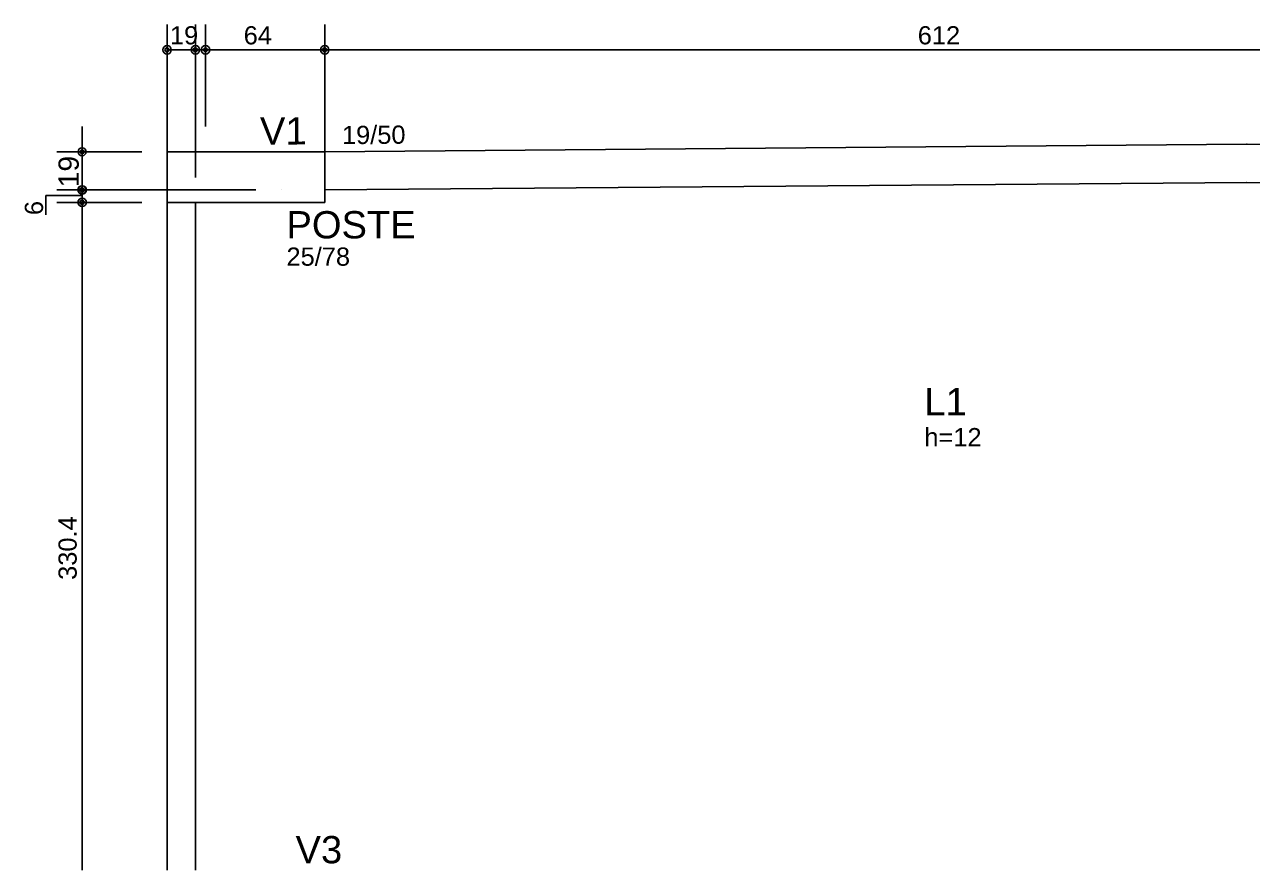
# Model space of a CAD drawing. Extents: x 0 to 119, y 0 to 84.
# Drawn here: x 15.73 to 27.88, y 67.17 to 75.49 of the extents above; entities that cross this region are included whole.
import ezdxf

# ---------------------------------------------------------------- set-up
doc = ezdxf.new("R2010")
doc.units = 0
doc.header["$MEASUREMENT"] = 0
for name, color, linetype in [('3', 7, 'CONTINUOUS'), ('32', 250, 'CONTINUOUS'), ('36', 7, 'CONTINUOUS'), ('37', 7, 'CONTINUOUS'), ('38', 7, 'CONTINUOUS'), ('62', 7, 'CONTINUOUS')]:
    doc.layers.add(name, color=color, linetype=linetype)
doc.styles.add('TQS_ARIAL', font='arial.ttf')

msp = doc.modelspace()

# ---------------------------------------------------------------- linework, layer by layer
at = {"layer": '3', "color": 7, "linetype": 'Continuous'}
for p, q in [((17.135592, 67.119899), (17.135592, 73.722205)), ((17.415592, 67.119899), (17.415592, 73.722205))]:
    msp.add_line(p, q, dxfattribs=at)
for points in [[(27.817529, 74.302049), (18.695592, 74.227099)], [(27.821668, 74.302035), (27.817529, 74.302049)], [(31.815554, 74.244877), (27.821668, 74.302035)], [(18.695592, 73.849916), (27.820369, 73.922059)], [(27.81623, 73.922074), (31.435554, 73.870276)], [(27.81623, 73.922074), (27.820369, 73.922059)]]:
    msp.add_lwpolyline(points, dxfattribs=at)
at = {"layer": '32', "color": 250, "linetype": 'Continuous'}
for p, q in [((17.135592, 73.972205), (17.135592, 75.486044)), ((17.415592, 73.972205), (17.415592, 75.486044)), ((17.515592, 74.477099), (17.515592, 75.486044)), ((18.695592, 74.477099), (18.695592, 75.486044)), ((18.695592, 74.099916), (18.695592, 75.486044)), ((17.135592, 75.236044), (17.515592, 75.236044)), ((17.415592, 75.236044), (18.695592, 75.236044)), ((18.695592, 75.236044), (30.93555, 75.236044)), ((16.294963, 73.599916), (16.294963, 74.477099)), ((16.885592, 74.227099), (16.044963, 74.227099)), ((17.135592, 74.227099), (17.135592, 74.227099)), ((17.515592, 74.227099), (17.515592, 74.227099)), ((18.695592, 74.227099), (18.695592, 74.227099)), ((18.013998, 73.849916), (16.044963, 73.849916)), ((16.885592, 73.849916), (16.044963, 73.849916)), ((16.294963, 73.849916), (16.294963, 73.727099)), ((17.135592, 73.849916), (17.135592, 73.849916)), ((18.263998, 73.849916), (18.263998, 73.849916)), ((18.695592, 73.849916), (18.695592, 73.849916)), ((16.885592, 73.727099), (16.044963, 73.727099)), ((16.885592, 73.727099), (16.044963, 73.727099)), ((16.294963, 73.727099), (16.294963, 67.119899)), ((17.135592, 73.727099), (17.135592, 73.727099)), ((17.135592, 73.727099), (17.135592, 73.727099)), ((17.135592, 73.722205), (17.135592, 73.722205)), ((17.415592, 73.722205), (17.415592, 73.722205))]:
    msp.add_line(p, q, dxfattribs=at)
msp.add_lwpolyline([(15.935792, 73.602404), (15.935792, 73.793656), (16.294963, 73.793656)], dxfattribs=at)
for centre, radius in [((17.135592, 75.236044), 0.041625), ((17.135592, 75.236044), 0.02075), ((17.415592, 75.236044), 0.041625), ((17.415592, 75.236044), 0.02075), ((17.515592, 75.236044), 0.041625), ((17.515592, 75.236044), 0.02075), ((18.695592, 75.236044), 0.041625), ((18.695592, 75.236044), 0.041625), ((18.695592, 75.236044), 0.02075), ((18.695592, 75.236044), 0.02075), ((16.294963, 74.227099), 0.04), ((16.294963, 74.227099), 0.02), ((16.294963, 73.849916), 0.041625), ((16.294963, 73.849916), 0.04), ((16.294963, 73.727099), 0.041625), ((16.294963, 73.727099), 0.041625), ((16.294963, 73.849916), 0.02075), ((16.294963, 73.849916), 0.02), ((16.294963, 73.727099), 0.02075), ((16.294963, 73.727099), 0.02075)]:
    msp.add_circle(centre, radius, dxfattribs=at)
at = {"layer": '62', "linetype": 'Continuous'}
msp.add_lwpolyline([(17.135592, 73.727099), (17.135592, 74.227099), (18.695592, 74.227099), (18.695592, 73.727099), (17.135592, 73.727099)], dxfattribs=at)

# ---------------------------------------------------------------- texts
at = {"layer": '32', "color": 250, "linetype": 'Continuous', "style": 'TQS_ARIAL'}
for s, p in [('19', (17.163592, 75.290044)), ('64', (17.893592, 75.290044)), ('612', (24.563571, 75.290044))]:
    msp.add_text(s, height=0.18, dxfattribs=at).set_placement(p)
for s, height, p in [('19', 0.2, (16.261071, 73.876181)), ('6', 0.18, (15.907889, 73.600844)), ('330.4', 0.18, (16.240963, 69.991499))]:
    msp.add_text(s, height=height, rotation=90, dxfattribs=at).set_placement(p)
at = {"layer": '36', "color": 7, "linetype": 'Continuous', "style": 'TQS_ARIAL'}
for s, height, p in [('POSTE', 0.27, (18.316814, 73.370113)), ('25/78', 0.18, (18.316814, 73.100113))]:
    msp.add_text(s, height=height, dxfattribs=at).set_placement(p)
at = {"layer": '37', "color": 7, "linetype": 'Continuous', "style": 'TQS_ARIAL'}
for s, height, p in [('V1', 0.27, (18.056498, 74.296615)), ('19/50', 0.18, (18.866475, 74.302667))]:
    msp.add_text(s, height=height, rotation=0.428114, dxfattribs=at).set_placement(p)
msp.add_text('V3', height=0.27, dxfattribs=at).set_placement((18.406871, 67.187399))
at = {"layer": '38', "color": 7, "linetype": 'Continuous', "style": 'TQS_ARIAL'}
for s, height, p in [('L1', 0.27, (24.628821, 71.61984)), ('h=12', 0.18, (24.628821, 71.31384))]:
    msp.add_text(s, height=height, dxfattribs=at).set_placement(p)

doc.saveas('drawing.dxf')
